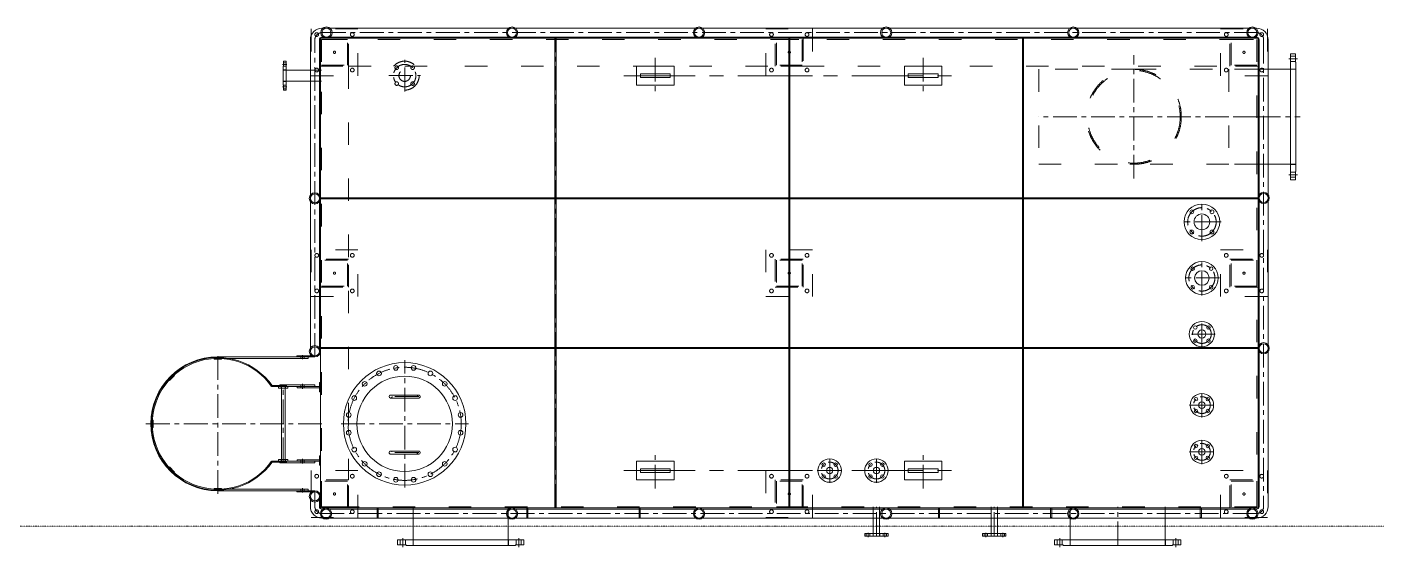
# Model space of a CAD drawing. Extents: x -181672 to 290600, y -29000 to 395522.
# Drawn here: x -17566 to -10349, y 44889 to 47670 of the extents above; entities that cross this region are included whole.
import ezdxf

# ---------------------------------------------------------------- set-up
doc = ezdxf.new("R2010")
doc.units = 0
doc.header["$LTSCALE"] = 10
for name, pattern in [('H12PL2$0$JJP_三點線', [0.9, 0.3, -0.15, 0, -0.15, 0, -0.15, 0, -0.15]), ('XFM7P20PCW$0$ACAD_ISO03W100', [30, 12, -18]), ('XFM7P20PCW$0$CENTERX2', [20.32, 12.7, -2.54, 2.54, -2.54])]:
    doc.linetypes.add(name, pattern=pattern)
doc.layers.add('H12PL2$0$S-GRID', color=252, linetype='Continuous')
for name, color, linetype, lineweight in [('XFM7P20PCW$0$中心線', 252, 'XFM7P20PCW$0$CENTERX2', 9), ('XFM7P20PCW$0$實線', 252, 'Continuous', 9), ('XFM7P20PCW$0$爬梯護欄', 231, 'Continuous', 9), ('XFM7P20PCW$0$虛線', 252, 'XFM7P20PCW$0$ACAD_ISO03W100', 9)]:
    doc.layers.add(name, color=color, linetype=linetype, lineweight=lineweight)

# ---------------------------------------------------------------- blocks, each defined once
blk = doc.blocks.new('H12PL2')
at = {"layer": 'H12PL2$0$S-GRID', "linetype": 'H12PL2$0$JJP_三點線', "lineweight": 0}
blk.add_line((-29000, 45000), (289600, 45000), dxfattribs=at)
blk = doc.blocks.new('XFM7P20PCW$0$A$C1835348E')
at = {"layer": 'XFM7P20PCW$0$實線'}
for p, q in [((0, 2512), (5012, 2512)), ((0, 0), (0, 2512)), ((5012, 2512), (5012, 0)), ((5012, 0), (0, 0))]:
    blk.add_line(p, q, dxfattribs=at)
at = {"layer": 'XFM7P20PCW$0$虛線'}
for p, q in [((6, 2506), (5006, 2506)), ((6, 6), (6, 2506)), ((5006, 2506), (5006, 6)), ((5006, 6), (6, 6))]:
    blk.add_line(p, q, dxfattribs=at)
blk = doc.blocks.new('XFM7P20PCW$0$A$C1E86132E')
at = {"layer": 'XFM7P20PCW$0$中心線', "ltscale": 0.5}
blk.add_arc((62.2, 0), 38, 90, 180, dxfattribs=at)
at = {"layer": 'XFM7P20PCW$0$爬梯護欄'}
for radius in [62.1, 13.9]:
    blk.add_arc((62.2, 0), radius, 90, 180, dxfattribs=at)
blk = doc.blocks.new('XFM7P20PCW$0$A$C1DFA1C15')
at = {"layer": 'XFM7P20PCW$0$中心線'}
for p, q in [((27.5, 52.6), (27.5, 5.1)), ((647.5, 52.6), (647.5, 5.1))]:
    blk.add_line(p, q, dxfattribs=at)
at = {"layer": 'XFM7P20PCW$0$實線'}
for p, q in [((82.5, 43.8), (82.5, 13.8)), ((592.5, 43.8), (592.5, 13.8))]:
    blk.add_line(p, q, dxfattribs=at)
blk.add_lwpolyline([(0, 13.8), (675, 13.8), (675, 40.8), (630, 40.8), (630, 43.8), (45, 43.8), (45, 40.8), (0, 40.8)], close=True, dxfattribs=at)
at = {"layer": 'XFM7P20PCW$0$虛線'}
for p, q in [((14, 40.8), (14, 13.8)), ((41, 40.8), (41, 13.8)), ((634, 40.8), (634, 13.8)), ((661, 40.8), (661, 13.8))]:
    blk.add_line(p, q, dxfattribs=at)
blk = doc.blocks.new('XFM7P20PCW$0$A$C0ECE4F4F')
at = {"layer": 'XFM7P20PCW$0$中心線'}
for p, q in [((66.4, 132.8), (66.4, 0)), ((132.8, 66.4), (0, 66.4))]:
    blk.add_line(p, q, dxfattribs=at)
blk.add_circle((66.4, 66.4), 45, dxfattribs=at)
at = {"layer": 'XFM7P20PCW$0$實線'}
for centre, radius in [((66.4, 66.4), 62.5), ((34.6, 98.2), 9.5), ((66.4, 66.4), 17.2), ((98.2, 98.2), 9.5), ((34.6, 34.6), 9.5), ((98.2, 34.6), 9.5)]:
    blk.add_circle(centre, radius, dxfattribs=at)
blk = doc.blocks.new('XFM7P20PCW$0$A$C16461EF8')
at = {"layer": 'XFM7P20PCW$0$中心線'}
for p, q in [((94.1, 188.2), (94.1, 0)), ((188.2, 94.1), (0, 94.1))]:
    blk.add_line(p, q, dxfattribs=at)
blk.add_circle((94.1, 94.1), 70, dxfattribs=at)
at = {"layer": 'XFM7P20PCW$0$實線'}
for centre, radius in [((94.1, 94.1), 87.5), ((44.6, 143.6), 9.5), ((94.1, 94.1), 38.8), ((143.6, 143.6), 9.5), ((44.6, 44.6), 9.5), ((143.6, 44.6), 9.5)]:
    blk.add_circle(centre, radius, dxfattribs=at)
blk = doc.blocks.new('XFM7P20PCW$0$A$C5A311DDF')
at = {"layer": 'XFM7P20PCW$0$中心線'}
for p, q in [((70.8, 141.6), (70.8, 0)), ((141.6, 70.8), (0, 70.8))]:
    blk.add_line(p, q, dxfattribs=at)
blk.add_circle((70.8, 70.8), 50, dxfattribs=at)
at = {"layer": 'XFM7P20PCW$0$實線'}
for centre, radius in [((70.8, 70.8), 67.5), ((35.5, 106.2), 9.5), ((70.8, 70.8), 21.8), ((106.2, 106.2), 9.5), ((35.5, 35.5), 9.5), ((106.2, 35.5), 9.5)]:
    blk.add_circle(centre, radius, dxfattribs=at)
blk = doc.blocks.new('XFM7P20PCW$0$A$C182932D9')
at = {"layer": 'XFM7P20PCW$0$實線'}
for p, q in [((83.5, 8.7), (83.5, 214.7)), ((591.5, 8.7), (591.5, 214.7))]:
    blk.add_line(p, q, dxfattribs=at)
at = {"layer": 'XFM7P20PCW$0$實線', "rotation": 180}
blk.add_blockref('XFM7P20PCW$0$A$C1DFA1C15', (675, 52.6), dxfattribs=at)
blk = doc.blocks.new('XFM7P20PCW$0$A$C66DA32E9')
at = {"layer": 'XFM7P20PCW$0$中心線'}
for p, q in [((17.5, 0), (17.5, 23)), ((107.5, 0), (107.5, 23))]:
    blk.add_line(p, q, dxfattribs=at)
at = {"layer": 'XFM7P20PCW$0$實線'}
for p, q in [((45.2, 4.5), (45.2, 18.5)), ((79.7, 4.5), (79.7, 18.5))]:
    blk.add_line(p, q, dxfattribs=at)
blk.add_lwpolyline([(0, 4.5), (125, 4.5), (125, 17.5), (97.5, 17.5), (97.5, 18.5), (27.5, 18.5), (27.5, 17.5), (0, 17.5)], close=True, dxfattribs=at)
at = {"layer": 'XFM7P20PCW$0$虛線'}
for p, q in [((8, 4.5), (8, 17.5)), ((27, 4.5), (27, 17.5)), ((98, 4.5), (98, 17.5)), ((117, 4.5), (117, 17.5))]:
    blk.add_line(p, q, dxfattribs=at)
blk = doc.blocks.new('XFM7P20PCW$0$A$C71CE059F')
at = {"layer": 'XFM7P20PCW$0$中心線'}
blk.add_line((62.5, 4.5), (62.5, 160.5), dxfattribs=at)
at = {"layer": 'XFM7P20PCW$0$實線'}
for p, q in [((45.5, 4.5), (45.5, 160.5)), ((79.5, 4.5), (79.5, 160.5))]:
    blk.add_line(p, q, dxfattribs=at)
at = {"layer": 'XFM7P20PCW$0$實線', "rotation": 180}
blk.add_blockref('XFM7P20PCW$0$A$C66DA32E9', (125, 22), dxfattribs=at)
blk = doc.blocks.new('XFM7P20PCW$0$A$C76796C49')
at = {"layer": 'XFM7P20PCW$0$中心線'}
blk.add_line((150, 254), (0, 254), dxfattribs=at)
at = {"layer": 'XFM7P20PCW$0$虛線'}
for p, q in [((150, 508), (0, 508)), ((150, 0), (0, 0))]:
    blk.add_line(p, q, dxfattribs=at)
blk = doc.blocks.new('XFM7P20PCW$0$A$C68364C9E')
at = {"layer": 'XFM7P20PCW$0$中心線'}
for p, q in [((508, 0), (508, 660.4)), ((1016, 330.2), (0, 330.2))]:
    blk.add_line(p, q, dxfattribs=at)
at = {"layer": 'XFM7P20PCW$0$虛線'}
for p, q in [((508, 584.2), (0, 584.2)), ((0, 584.2), (0, 76.2)), ((508, 584.2), (1016, 584.2)), ((1016, 584.2), (1016, 76.2)), ((0, 76.2), (508, 76.2)), ((1016, 76.2), (508, 76.2))]:
    blk.add_line(p, q, dxfattribs=at)
for radius in [254, 248]:
    blk.add_circle((508, 330.2), radius, dxfattribs=at)
blk = doc.blocks.new('XFM7P20PCW$0$A$C0DEB41B7')
at = {"layer": 'XFM7P20PCW$0$中心線'}
for p, q in [((84.1, 168.3), (84.1, 0)), ((168.3, 84.1), (0, 84.1))]:
    blk.add_line(p, q, dxfattribs=at)
blk.add_circle((84.1, 84.1), 60, dxfattribs=at)
at = {"layer": 'XFM7P20PCW$0$虛線'}
for centre, radius in [((84.1, 84.1), 77.5), ((41.7, 126.6), 9.5), ((84.1, 84.1), 30.8), ((126.6, 126.6), 9.5), ((41.7, 41.7), 9.5), ((126.6, 41.7), 9.5)]:
    blk.add_circle(centre, radius, dxfattribs=at)
blk = doc.blocks.new('XFM7P20PCW$0$A$C00F403A6')
at = {"layer": 'XFM7P20PCW$0$中心線'}
blk.add_line((8, 158), (8, 8), dxfattribs=at)
at = {"layer": 'XFM7P20PCW$0$實線'}
for p, q in [((0, 158), (0, 8)), ((16, 158), (16, 8))]:
    blk.add_line(p, q, dxfattribs=at)
for centre, start, end in [((8, 158), 0, 180), ((8, 158), 0, 180), ((8, 8), 180, 0), ((8, 8), 180, 0)]:
    blk.add_arc(centre, 8, start, end, dxfattribs=at)
at = {"layer": 'XFM7P20PCW$0$虛線', "ltscale": 0.1}
for centre in [(8, 158), (8, 8)]:
    blk.add_circle(centre, 8, dxfattribs=at)
blk = doc.blocks.new('XFM7P20PCW$0$A$C63E507B4')
at = {"layer": 'XFM7P20PCW$0$虛線'}
blk.add_line((0, 250), (30, 250), dxfattribs=at)
for points in [[(0, 250), (250, 250), (250, 0), (0, 0)], [(50, 200), (200, 200), (200, 50), (50, 50)], [(56, 194), (194, 194), (194, 56), (56, 56)]]:
    blk.add_lwpolyline(points, close=True, dxfattribs=at)
for centre, radius in [((30, 220), 10), ((220, 220), 10), ((125, 125), 6), ((30, 30), 10), ((220, 30), 10)]:
    blk.add_circle(centre, radius, dxfattribs=at)
blk = doc.blocks.new('XFM7P20PCW$0$A$C4F381424')
at = {"layer": 'XFM7P20PCW$0$中心線'}
for p, q in [((340.4, 0), (340.4, 680.9)), ((0, 340.4), (680.9, 340.4))]:
    blk.add_line(p, q, dxfattribs=at)
blk.add_circle((340.4, 340.4), 302.5, dxfattribs=at)
at = {"layer": 'XFM7P20PCW$0$實線'}
for centre, radius in [((340.4, 340.4), 327.5), ((293.1, 639.2), 12.5), ((387.8, 639.2), 12.5), ((340.4, 340.4), 255), ((203.1, 610), 12.5), ((477.8, 610), 12.5), ((126.5, 554.3), 12.5), ((554.3, 554.3), 12.5), ((70.9, 477.8), 12.5), ((610, 477.8), 12.5), ((41.7, 387.8), 12.5), ((639.2, 387.8), 12.5), ((41.7, 293.1), 12.5), ((639.2, 293.1), 12.5), ((70.9, 203.1), 12.5), ((610, 203.1), 12.5), ((126.5, 126.5), 12.5), ((203.1, 70.9), 12.5), ((477.8, 70.9), 12.5), ((554.3, 126.5), 12.5), ((293.1, 41.7), 12.5), ((387.8, 41.7), 12.5)]:
    blk.add_circle(centre, radius, dxfattribs=at)
blk = doc.blocks.new('XFM7P20PCW$0$A$C6379604E')
at = {"layer": 'XFM7P20PCW$0$中心線'}
for p, q in [((384, 0), (384, 760)), ((837, 720), (837, 743)), ((837, 562), (837, 588)), ((734, 175), (734, 575)), ((0, 375), (954.1, 375)), ((837, 188), (837, 162)), ((837, 30), (837, 7))]:
    blk.add_line(p, q, dxfattribs=at)
at = {"layer": 'XFM7P20PCW$0$爬梯護欄'}
for p, q in [((365, 720.5), (365, 724.5)), ((365, 724.5), (403, 724.5)), ((902.9, 733), (384, 733)), ((867, 725), (384, 725)), ((403, 720.5), (403, 724.5)), ((807, 739), (902.9, 739)), ((807, 739), (807, 733)), ((807, 733), (867, 733)), ((828, 725), (828, 739)), ((846, 725), (846, 739)), ((867, 725), (867, 733)), ((902.9, 739), (902.9, 733)), ((365, 720.5), (403, 720.5)), ((123.4, 608.7), (150.3, 635.6)), ((126.3, 605.9), (123.4, 608.7)), ((126.3, 605.9), (153.1, 632.7)), ((153.1, 632.7), (150.3, 635.6)), ((673.8, 580), (752, 580)), ((716, 583), (716, 575)), ((716, 583), (902, 583)), ((752, 583), (752, 575)), ((828, 567), (828, 583)), ((846, 567), (846, 583)), ((902, 575), (902, 583)), ((927, 546), (927, 596)), ((927, 596), (933, 596)), ((933, 546), (933, 596)), ((672.2, 575), (903, 575)), ((709, 565), (709, 575)), ((709, 565), (759, 565)), ((723, 575), (723, 565)), ((724.5, 575), (724.5, 175)), ((724.5, 575), (743.5, 575)), ((743.5, 575), (743.5, 175)), ((745, 575), (745, 565)), ((759, 565), (759, 575)), ((809, 567), (809, 575)), ((809, 575), (927, 575)), ((809, 567), (927, 567)), ((927, 575), (927, 567)), ((927, 546), (933, 546)), ((38.5, 394), (34.5, 394)), ((34.5, 356), (34.5, 394)), ((38.5, 356), (38.5, 394)), ((38.5, 356), (34.5, 356)), ((672.2, 175), (903, 175)), ((673.8, 170), (752, 170)), ((709, 184), (759, 184)), ((709, 175), (709, 184)), ((716, 167), (716, 175)), ((716, 167), (902, 167)), ((723, 175), (723, 184)), ((724.5, 175), (743.5, 175)), ((745, 175), (745, 184)), ((752, 167), (752, 175)), ((759, 175), (759, 184)), ((809, 183), (927, 183)), ((809, 183), (809, 175)), ((809, 175), (927, 175)), ((828, 183), (828, 167)), ((846, 183), (846, 167)), ((902, 175), (902, 167)), ((927, 204), (927, 154)), ((927, 204), (933, 204)), ((927, 175), (927, 183)), ((927, 154), (933, 154)), ((933, 204), (933, 154)), ((126.3, 144.1), (123.4, 141.3)), ((150.3, 114.4), (123.4, 141.3)), ((153.1, 117.3), (126.3, 144.1)), ((153.1, 117.3), (150.3, 114.4)), ((365, 29.5), (365, 25.5)), ((403, 29.5), (365, 29.5)), ((403, 25.5), (365, 25.5)), ((867, 25), (384, 25)), ((902.9, 17), (384, 17)), ((403, 29.5), (403, 25.5)), ((807, 17), (867, 17)), ((807, 11), (807, 17)), ((807, 11), (902.9, 11)), ((828, 25), (828, 11)), ((846, 25), (846, 11)), ((867, 25), (867, 17)), ((902.9, 11), (902.9, 17))]:
    blk.add_line(p, q, dxfattribs=at)
for radius, start, end in [(358, 89.99827, 269.99827), (355, 35.27069, 324.72584), (350, 34.84817, 325.14836)]:
    blk.add_arc((384, 375), radius, start, end, dxfattribs=at)
blk = doc.blocks.new('XFM7P20PCW$0$A$C2EF06BF3')
at = {"layer": 'XFM7P20PCW$0$中心線'}
for p, q in [((24.1, 137.5), (0, 137.5)), ((24.1, 17.5), (0, 17.5))]:
    blk.add_line(p, q, dxfattribs=at)
at = {"layer": 'XFM7P20PCW$0$實線'}
for p, q in [((20, 108.2), (4, 108.2)), ((4, 107.6), (210, 107.6)), ((4, 47.3), (210, 47.3)), ((20, 46.7), (4, 46.7))]:
    blk.add_line(p, q, dxfattribs=at)
blk.add_lwpolyline([(6, 155), (6, 127.5), (4, 127.5), (4, 27.5), (6, 27.5), (6, 0), (20, 0), (20, 155)], close=True, dxfattribs=at)
at = {"layer": 'XFM7P20PCW$0$虛線'}
for p, q in [((20, 147), (6, 147)), ((20, 128), (6, 128)), ((20, 27), (6, 27)), ((20, 8), (6, 8))]:
    blk.add_line(p, q, dxfattribs=at)
blk = doc.blocks.new('XFM7P20PCW$0$A$Cf6f41321')
at = {"layer": 'XFM7P20PCW$0$中心線'}
for p, q in [((940.8, 3398.9), (5937.1, 3398.9)), ((902.8, 1664.7), (902.8, 3360.9)), ((2189, 856.7), (2189, 3368.7)), ((3439, 856.7), (3439, 3368.7)), ((4689, 856.7), (4689, 3368.7)), ((5975.1, 3360.9), (5975.1, 864.6)), ((2723, 3264.2), (2723, 3073.3)), ((4155, 3264.2), (4155, 3073.3)), ((5939, 2948.7), (6169.7, 2948.7)), ((933, 2512.7), (5945, 2512.7)), ((5945, 1712.7), (933, 1712.7)), ((2723, 961.3), (2723, 1152.2)), ((4155, 961.3), (4155, 1152.2)), ((5937.1, 826.6), (940.8, 826.6)), ((5195, 656.7), (5195, 862.7))]:
    blk.add_line(p, q, dxfattribs=at)
at = {"layer": 'XFM7P20PCW$0$中心線', "ltscale": 3}
for p, q in [((2554.5, 3168.7), (4323.5, 3168.7)), ((2554.5, 1056.7), (4323.5, 1056.7))]:
    blk.add_line(p, q, dxfattribs=at)
at = {"layer": 'XFM7P20PCW$0$實線'}
for p, q in [((940.8, 3423), (963.1, 3423)), ((2186, 856.7), (2186, 3368.7)), ((2192, 856.7), (2192, 3368.7)), ((3436, 856.7), (3436, 3368.7)), ((3442, 856.7), (3442, 3368.7)), ((4686, 856.7), (4686, 3368.7)), ((4692, 856.7), (4692, 3368.7)), ((6145, 3202.7), (5939, 3202.7)), ((6145, 2694.7), (5939, 2694.7)), ((933, 2515.7), (5945, 2515.7)), ((933, 2509.7), (5945, 2509.7)), ((5945, 1715.7), (933, 1715.7)), ((5945, 1709.7), (933, 1709.7)), ((902.8, 864.6), (902.8, 948.7)), ((1236, 806.7), (1236, 856.7)), ((1236, 806.7), (1242, 806.7)), ((2036, 806.7), (2036, 856.7)), ((2036, 806.7), (2042, 806.7)), ((2636, 806.7), (2636, 856.7)), ((2636, 806.7), (2642, 806.7)), ((4236, 806.7), (4236, 856.7)), ((4236, 806.7), (4242, 806.7)), ((4836, 806.7), (4836, 856.7)), ((4836, 806.7), (4842, 806.7)), ((5636, 806.7), (5636, 856.7)), ((5636, 806.7), (5642, 806.7))]:
    blk.add_line(p, q, dxfattribs=at)
at = {"layer": 'XFM7P20PCW$0$實線', "ltscale": 10}
for p, q in [((1242, 806.7), (1242, 856.7)), ((2042, 806.7), (2042, 856.7)), ((2642, 806.7), (2642, 856.7)), ((4242, 806.7), (4242, 856.7)), ((4842, 806.7), (4842, 856.7)), ((5642, 806.7), (5642, 856.7))]:
    blk.add_line(p, q, dxfattribs=at)
at = {"layer": 'XFM7P20PCW$0$實線'}
for points in [[(2623, 3218.7), (2823, 3218.7), (2823, 3118.7), (2623, 3118.7)], [(2643, 3178.7), (2803, 3178.7), (2803, 3158.7), (2643, 3158.7)], [(4255, 3218.7), (4055, 3218.7), (4055, 3118.7), (4255, 3118.7)], [(4235, 3178.7), (4075, 3178.7), (4075, 3158.7), (4235, 3158.7)], [(2623, 1006.7), (2823, 1006.7), (2823, 1106.7), (2623, 1106.7)], [(4255, 1006.7), (4055, 1006.7), (4055, 1106.7), (4255, 1106.7)], [(2643, 1046.7), (2803, 1046.7), (2803, 1066.7), (2643, 1066.7)], [(4235, 1046.7), (4075, 1046.7), (4075, 1066.7), (4235, 1066.7)]]:
    blk.add_lwpolyline(points, close=True, dxfattribs=at)
at = {"layer": 'XFM7P20PCW$0$爬梯護欄'}
for p, q in [((965, 3423), (5937.1, 3423)), ((878.7, 1694.9), (878.7, 3360.9)), ((927, 1694.9), (927, 3360.9)), ((965, 3374.7), (940.8, 3374.7)), ((965, 3374.7), (5937.1, 3374.7)), ((5951, 3360.9), (5951, 864.6)), ((5999.3, 864.6), (5999.3, 3360.9)), ((878.7, 864.6), (878.7, 918.6)), ((927, 864.6), (927, 918.6)), ((963.1, 850.7), (940.8, 850.7)), ((963.1, 802.4), (940.8, 802.4)), ((963.1, 850.7), (963.1, 856.7)), ((963.1, 850.7), (5914.8, 850.7)), ((5937.1, 802.4), (963.1, 802.4)), ((5914.8, 850.7), (5937.1, 850.7))]:
    blk.add_line(p, q, dxfattribs=at)
for centre, radius in [((965, 3398.9), 30.1), ((965, 3398.9), 24.1), ((1957.1, 3398.9), 30.1), ((1957.1, 3398.9), 24.1), ((2957.1, 3398.9), 30.1), ((2957.1, 3398.9), 24.1), ((3957.1, 3398.9), 30.1), ((3957.1, 3398.9), 24.1), ((4957.1, 3398.9), 30.1), ((4957.1, 3398.9), 24.1), ((5914.8, 3398.9), 30.1), ((5914.8, 3398.9), 24.1), ((902.8, 2512.7), 30.1), ((902.8, 2512.7), 24.1), ((5975.1, 2514.6), 30.1), ((5975.1, 2514.6), 24.1), ((5975.1, 1710.9), 30.1), ((5975.1, 1710.9), 24.1), ((902.8, 1694.9), 30.1), ((902.8, 1694.9), 24.1), ((902.8, 918.6), 30.1), ((902.8, 918.6), 24.1), ((963.1, 826.6), 30.1), ((963.1, 826.6), 24.1), ((1957.1, 826.6), 30.1), ((1957.1, 826.6), 24.1), ((2957.1, 826.6), 30.1), ((2957.1, 826.6), 24.1), ((3957.1, 826.6), 30.1), ((3957.1, 826.6), 24.1), ((4957.1, 826.6), 30.1), ((4957.1, 826.6), 24.1), ((5914.8, 826.6), 30.1), ((5914.8, 826.6), 24.1)]:
    blk.add_circle(centre, radius, dxfattribs=at)
at = {"layer": 'XFM7P20PCW$0$虛線'}
for p, q in [((1083, 3218.7), (1607.2, 3218.7)), ((1083, 3218.7), (1083, 1006.7)), ((1705.1, 3218.7), (5795, 3218.7))]:
    blk.add_line(p, q, dxfattribs=at)
at = {"layer": 'XFM7P20PCW$0$實線'}
for name, p in [('XFM7P20PCW$0$A$C1E86132E', (878.7, 3360.9)), ('XFM7P20PCW$0$A$C63E507B4', (3314, 3168.7)), ('XFM7P20PCW$0$A$C63E507B4', (5745, 3168.7)), ('XFM7P20PCW$0$A$C1835348E', (933, 856.7)), ('XFM7P20PCW$0$A$C68364C9E', (4773, 2618.5)), ('XFM7P20PCW$0$A$C2EF06BF3', (729, 3091.2)), ('XFM7P20PCW$0$A$C76796C49', (5789, 2694.7)), ('XFM7P20PCW$0$A$C63E507B4', (5745, 1987.7)), ('XFM7P20PCW$0$A$C6379604E', (0, 931.8)), ('XFM7P20PCW$0$A$C4F381424', (1042.6, 966.3)), ('XFM7P20PCW$0$A$C63E507B4', (5745, 806.7)), ('XFM7P20PCW$0$A$C182932D9', (1345.5, 648)), ('XFM7P20PCW$0$A$C71CE059F', (3842.5, 702.3)), ('XFM7P20PCW$0$A$C71CE059F', (4472.5, 702.3)), ('XFM7P20PCW$0$A$C182932D9', (4857.5, 648))]:
    blk.add_blockref(name, p, dxfattribs=at)
at = {"layer": 'XFM7P20PCW$0$實線', "xscale": -1}
for name, p in [('XFM7P20PCW$0$A$C63E507B4', (1133, 3168.7)), ('XFM7P20PCW$0$A$C1E86132E', (5999.3, 3360.9)), ('XFM7P20PCW$0$A$C63E507B4', (1133, 1987.7)), ('XFM7P20PCW$0$A$C63E507B4', (3564, 1987.7)), ('XFM7P20PCW$0$A$C63E507B4', (1133, 806.7))]:
    blk.add_blockref(name, p, dxfattribs=at)
at = {"layer": 'XFM7P20PCW$0$實線'}
for name, p, rotation in [('XFM7P20PCW$0$A$C0DEB41B7', (1467.1, 3252.9), 180), ('XFM7P20PCW$0$A$C1DFA1C15', (6104.2, 3286.2), 270), ('XFM7P20PCW$0$A$C16461EF8', (5550.9, 2180.8), 270), ('XFM7P20PCW$0$A$C5A311DDF', (5574.2, 1857.6), 270), ('XFM7P20PCW$0$A$C00F403A6', (1300, 1460.7), 270), ('XFM7P20PCW$0$A$C0ECE4F4F', (5711.4, 1473.2), 180), ('XFM7P20PCW$0$A$C0ECE4F4F', (5711.4, 1223.2), 180), ('XFM7P20PCW$0$A$C0ECE4F4F', (3721.4, 1123.2), 180), ('XFM7P20PCW$0$A$C0ECE4F4F', (3971.4, 1123.2), 180), ('XFM7P20PCW$0$A$C1E86132E', (5999.3, 864.6), 180)]:
    blk.add_blockref(name, p, dxfattribs=dict(at, rotation=rotation))
at = {"layer": 'XFM7P20PCW$0$實線', "xscale": 1.088571428571429, "yscale": 1.088571428571429, "zscale": 1.088571428571429, "rotation": 270}
blk.add_blockref('XFM7P20PCW$0$A$C16461EF8', (5542.6, 2489.2), dxfattribs=at)
at = {"layer": 'XFM7P20PCW$0$實線', "xscale": -1}
for name, p, rotation in [('XFM7P20PCW$0$A$C00F403A6', (1300, 1144.7), 270), ('XFM7P20PCW$0$A$C63E507B4', (3314, 1056.7), 180), ('XFM7P20PCW$0$A$C1E86132E', (878.7, 864.6), 180)]:
    blk.add_blockref(name, p, dxfattribs=dict(at, rotation=rotation))
blk = doc.blocks.new('XFM7P20PCW')
blk.add_blockref('XFM7P20PCW$0$A$Cf6f41321', (-16929.6646, 44241.03218))

msp = doc.modelspace()

# ---------------------------------------------------------------- block references
for name in ['XFM7P20PCW', 'H12PL2']:
    msp.add_blockref(name, (0, 0))

doc.saveas('drawing.dxf')
